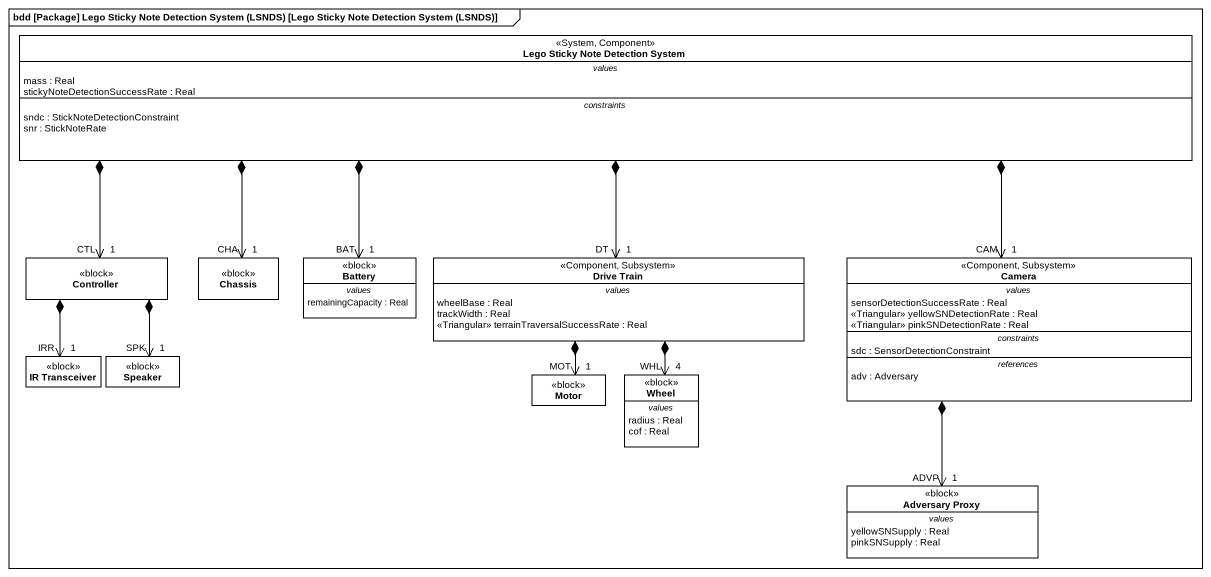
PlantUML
@startuml
mainframe bdd [Package] Lego Sticky Note Detection System (LSNDS) [Lego Sticky Note Detection System (LSNDS)]
hide circle
hide empty members
class "Lego Sticky Note Detection System" as Lego_Sticky_Note_Detection <<System, Component>> {
  -- values --
  mass : Real
  stickyNoteDetectionSuccessRate : Real
  -- constraints --
  sndc : StickNoteDetectionConstraint
  snr : StickNoteRate
}
class Controller <<block>>
class Chassis <<block>>
class Battery <<block>> {
  -- values --
  remainingCapacity : Real
}
class "Drive Train" as Drive_Train <<Component, Subsystem>> {
  -- values --
  wheelBase : Real
  trackWidth : Real
  <<Triangular>> terrainTraversalSuccessRate : Real
}
class Camera <<Component, Subsystem>> {
  -- values --
  sensorDetectionSuccessRate : Real
  <<Triangular>> yellowSNDetectionRate : Real
  <<Triangular>> pinkSNDetectionRate : Real
  -- constraints --
  sdc : SensorDetectionConstraint
  -- references --
  adv : Adversary
}
class "IR Transceiver" as IR_Transceiver <<block>>
class Speaker <<block>>
class Motor <<block>>
class Wheel <<block>> {
  -- values --
  radius : Real
  cof : Real
}
class "Adversary Proxy" as Adversary_Proxy <<block>> {
  -- values --
  yellowSNSupply : Real
  pinkSNSupply : Real
}
Lego_Sticky_Note_Detection *-left-> "CTL\n1" Controller
Lego_Sticky_Note_Detection *-left-> "CHA\n1" Chassis
Lego_Sticky_Note_Detection *--> "BAT\n1" Battery
Lego_Sticky_Note_Detection *--> "DT\n1" Drive_Train
Lego_Sticky_Note_Detection *-right-> "CAM\n1" Camera
Controller *--> "IRR\n1" IR_Transceiver
Controller *--> "SPK\n1" Speaker
Drive_Train *--> "MOT\n1" Motor
Drive_Train *--> "WHL\n4" Wheel
Camera *--> "ADVP\n1" Adversary_Proxy
@enduml
